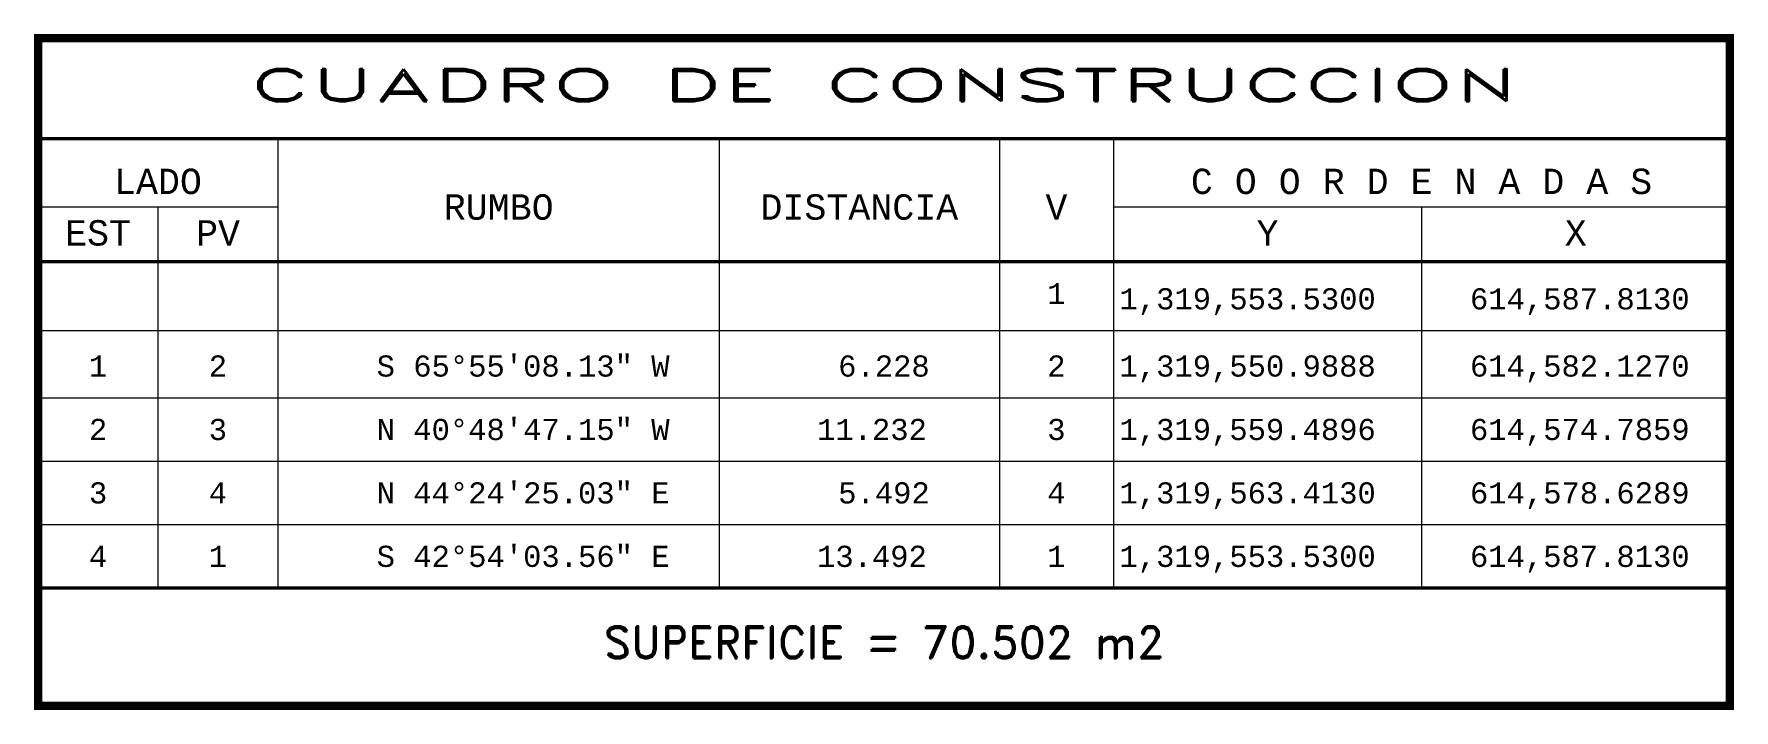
# Model space of a CAD drawing. Header units: millimetres. Extents: x 614520 to 16337354, y 1319520 to 9172060.
# Drawn here: x 16337274 to 16337354.3, y 9172027.6 to 9172059.5 of the extents above.
import ezdxf
from ezdxf.enums import TextEntityAlignment as Align

# ---------------------------------------------------------------- set-up
doc = ezdxf.new("R2010")
doc.units = ezdxf.units.MM
for name, color, linetype in [('CVL_CUADCON', 1, 'Continuous'), ('CVL_CUADCON_LIN', 8, 'Continuous'), ('CVL_CUADCON_TIT', 1, 'Continuous'), ('CVL_CUADCON_TX', 2, 'Continuous')]:
    doc.layers.add(name, color=color, linetype=linetype)
doc.styles.add('HUECA1', font='HUECA1.shx')
doc.styles.add('MONOTXT4', font='MONOTXT4.shx')

msp = doc.modelspace()

# ---------------------------------------------------------------- linework, layer by layer
at = {"layer": 'CVL_CUADCON', "color": 1, "linetype": 'Continuous', "lineweight": 18, "const_width": 0.4, "flags": 128}
msp.add_lwpolyline([(16337274.159, 9172059.32), (16337354.132, 9172059.32), (16337354.132, 9172027.753), (16337274.159, 9172027.753)], close=True, dxfattribs=at)
at = {"layer": 'CVL_CUADCON', "color": 1, "linetype": 'Continuous', "lineweight": 18, "const_width": 0.15, "flags": 128}
for points in [[(16337274.159, 9172054.571), (16337354.132, 9172054.571)], [(16337274.159, 9172048.753), (16337354.132, 9172048.753)], [(16337274.159, 9172033.32), (16337354.132, 9172033.32)]]:
    msp.add_lwpolyline(points, dxfattribs=at)
at = {"layer": 'CVL_CUADCON_LIN', "color": 8, "linetype": 'Continuous', "lineweight": 18, "ltscale": 0.5}
for p, q in [((16337285.488, 9172054.571), (16337285.488, 9172033.32)), ((16337306.359, 9172054.571), (16337306.359, 9172033.32)), ((16337319.602, 9172054.571), (16337319.602, 9172033.32)), ((16337324.988, 9172054.571), (16337324.988, 9172033.32)), ((16337274.159, 9172051.343), (16337285.488, 9172051.343)), ((16337279.819, 9172051.343), (16337279.819, 9172033.32)), ((16337324.988, 9172051.343), (16337354.132, 9172051.343)), ((16337339.56, 9172051.343), (16337339.56, 9172033.32)), ((16337274.159, 9172045.498), (16337354.132, 9172045.498)), ((16337274.159, 9172042.32), (16337354.132, 9172042.32)), ((16337274.159, 9172039.32), (16337354.132, 9172039.32)), ((16337274.159, 9172036.32), (16337354.132, 9172036.32)), ((16337274.159, 9172033.32), (16337354.132, 9172033.32))]:
    msp.add_line(p, q, dxfattribs=at)

# ---------------------------------------------------------------- texts
at = {"layer": 'CVL_CUADCON_TIT', "color": 1, "lineweight": 18, "ltscale": 0.5, "style": 'HUECA1', "width": 1.758658}
msp.add_text('CUADRO DE CONSTRUCCION', height=1.5, dxfattribs=at).set_placement((16337284.159, 9172056.35), (16337344.132, 9172056.35), align=Align.FIT)
at = {"layer": 'CVL_CUADCON_TIT', "color": 1, "lineweight": 18, "ltscale": 0.5, "style": 'MONOTXT4'}
for s, p in [('LADO', (16337279.819, 9172051.952)), ('C O O R D E N A D A S', (16337339.559, 9172051.952)), ('EST', (16337276.989, 9172049.516)), ('PV', (16337282.659, 9172049.516)), ('Y', (16337332.279, 9172049.516)), ('X', (16337346.849, 9172049.516))]:
    msp.add_text(s, height=1.2, dxfattribs=at).set_placement(p, align=Align.CENTER)
at = {"layer": 'CVL_CUADCON_TIT', "color": 1, "lineweight": 18, "ltscale": 0.5}
for s, height, style, p in [('RUMBO', 1.2, 'MONOTXT4', (16337295.929, 9172051.34)), ('DISTANCIA', 1.2, 'MONOTXT4', (16337312.979, 9172051.34)), ('V', 1.2, 'MONOTXT4', (16337322.299, 9172051.34)), ('SUPERFICIE = 70.502 m2', 1.5, 'HUECA1', (16337314.145, 9172030.753))]:
    msp.add_text(s, height=height, dxfattribs=dict(at, style=style)).set_placement(p, align=Align.MIDDLE)
at = {"layer": 'CVL_CUADCON_TX', "color": 2, "lineweight": 18, "ltscale": 0.5, "style": 'MONOTXT4'}
for s, p in [('1', (16337322.295, 9172046.748)), ('1', (16337276.989, 9172043.32)), ('2', (16337282.653, 9172043.32)), ('2', (16337322.295, 9172043.32)), ('2', (16337276.989, 9172040.32)), ('3', (16337282.653, 9172040.32)), ('3', (16337322.295, 9172040.32)), ('3', (16337276.989, 9172037.32)), ('4', (16337282.653, 9172037.32)), ('4', (16337322.295, 9172037.32)), ('4', (16337276.989, 9172034.32)), ('1', (16337282.653, 9172034.32)), ('1', (16337322.295, 9172034.32))]:
    msp.add_text(s, height=1, dxfattribs=at).set_placement(p, align=Align.CENTER)
for s, p in [('1,319,553.5300', (16337325.279, 9172046.498)), ('614,587.8130', (16337341.849, 9172046.498)), ('S 65%%d55\'08.13" W', (16337290.159, 9172043.32)), ('6.228', (16337311.979, 9172043.32)), ('1,319,550.9888', (16337325.279, 9172043.32)), ('614,582.1270', (16337341.849, 9172043.32)), ('N 40%%d48\'47.15" W', (16337290.159, 9172040.32)), ('11.232', (16337310.979, 9172040.32)), ('1,319,559.4896', (16337325.279, 9172040.32)), ('614,574.7859', (16337341.849, 9172040.32)), ('N 44%%d24\'25.03" E', (16337290.159, 9172037.32)), ('5.492', (16337311.979, 9172037.32)), ('1,319,563.4130', (16337325.279, 9172037.32)), ('614,578.6289', (16337341.849, 9172037.32)), ('S 42%%d54\'03.56" E', (16337290.159, 9172034.32)), ('13.492', (16337310.979, 9172034.32)), ('1,319,553.5300', (16337325.279, 9172034.32)), ('614,587.8130', (16337341.849, 9172034.32))]:
    msp.add_text(s, height=1, dxfattribs=at).set_placement(p)

doc.saveas('drawing.dxf')
